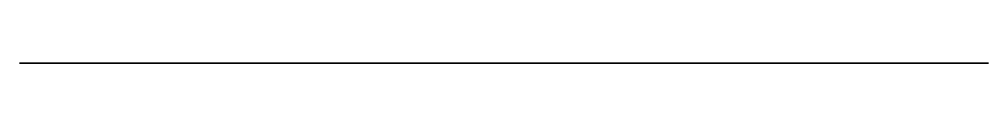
# Model space of a CAD drawing. Header units: millimetres. Extents: x 3.7 to 61.2, y 0 to 0.
import ezdxf

# ---------------------------------------------------------------- set-up
doc = ezdxf.new("R2010")
doc.units = ezdxf.units.MM
doc.layers.get('0').update_dxf_attribs({"color": 173, "true_color": 0x5858e1})

msp = doc.modelspace()

# ---------------------------------------------------------------- linework, layer by layer
at = {"color": 213, "true_color": 0xe158c7}
msp.add_polyline3d([(61.199, 0, -107.336), (61.199, 0, -112.241), (46.707, 0, -112.241), (45.093, 0, -110.591), (19.787, 0, -110.591), (18.115, 0, -112.241), (3.683, 0, -112.241), (3.683, 0, -97.915), (4.189, 0, -97.494), (4.715, 0, -97.101), (5.259, 0, -96.735), (5.821, 0, -96.396), (6.398, 0, -96.087), (6.991, 0, -95.806), (7.599, 0, -95.555), (8.219, 0, -95.335), (8.849, 0, -95.147), (9.487, 0, -94.99), (10.131, 0, -94.866), (10.78, 0, -94.774), (11.433, 0, -94.716), (12.089, 0, -94.69), (12.746, 0, -94.696), (13.402, 0, -94.737), (14.056, 0, -94.81), (14.705, 0, -94.915), (15.346, 0, -95.053), (15.979, 0, -95.223), (16.603, 0, -95.424), (17.216, 0, -95.657), (17.818, 0, -95.92), (18.407, 0, -96.214), (19.443, 0, -96.729), (20.502, 0, -97.194), (22.673, 0, -98.003), (27.113, 0, -99.367), (31.588, 0, -100.559), (36.126, 0, -101.489), (40.709, 0, -102.154), (45.324, 0, -102.552), (56.426, 0, -102.997), (57.029, 0, -103.03), (57.323, 0, -103.055), (57.614, 0, -103.091), (57.901, 0, -103.142), (58.043, 0, -103.174), (58.184, 0, -103.212), (58.324, 0, -103.255), (58.464, 0, -103.305), (58.602, 0, -103.361), (58.74, 0, -103.424), (59.01, 0, -103.568), (59.268, 0, -103.729), (59.514, 0, -103.907), (59.746, 0, -104.102), (59.965, 0, -104.312), (60.169, 0, -104.537), (60.357, 0, -104.777), (60.528, 0, -105.029), (60.607, 0, -105.16), (60.681, 0, -105.294), (60.816, 0, -105.567), (60.93, 0, -105.848), (61.025, 0, -106.136), (61.1, 0, -106.43), (61.154, 0, -106.729), (61.187, 0, -107.031)], close=True, dxfattribs=at)

doc.saveas('drawing.dxf')
